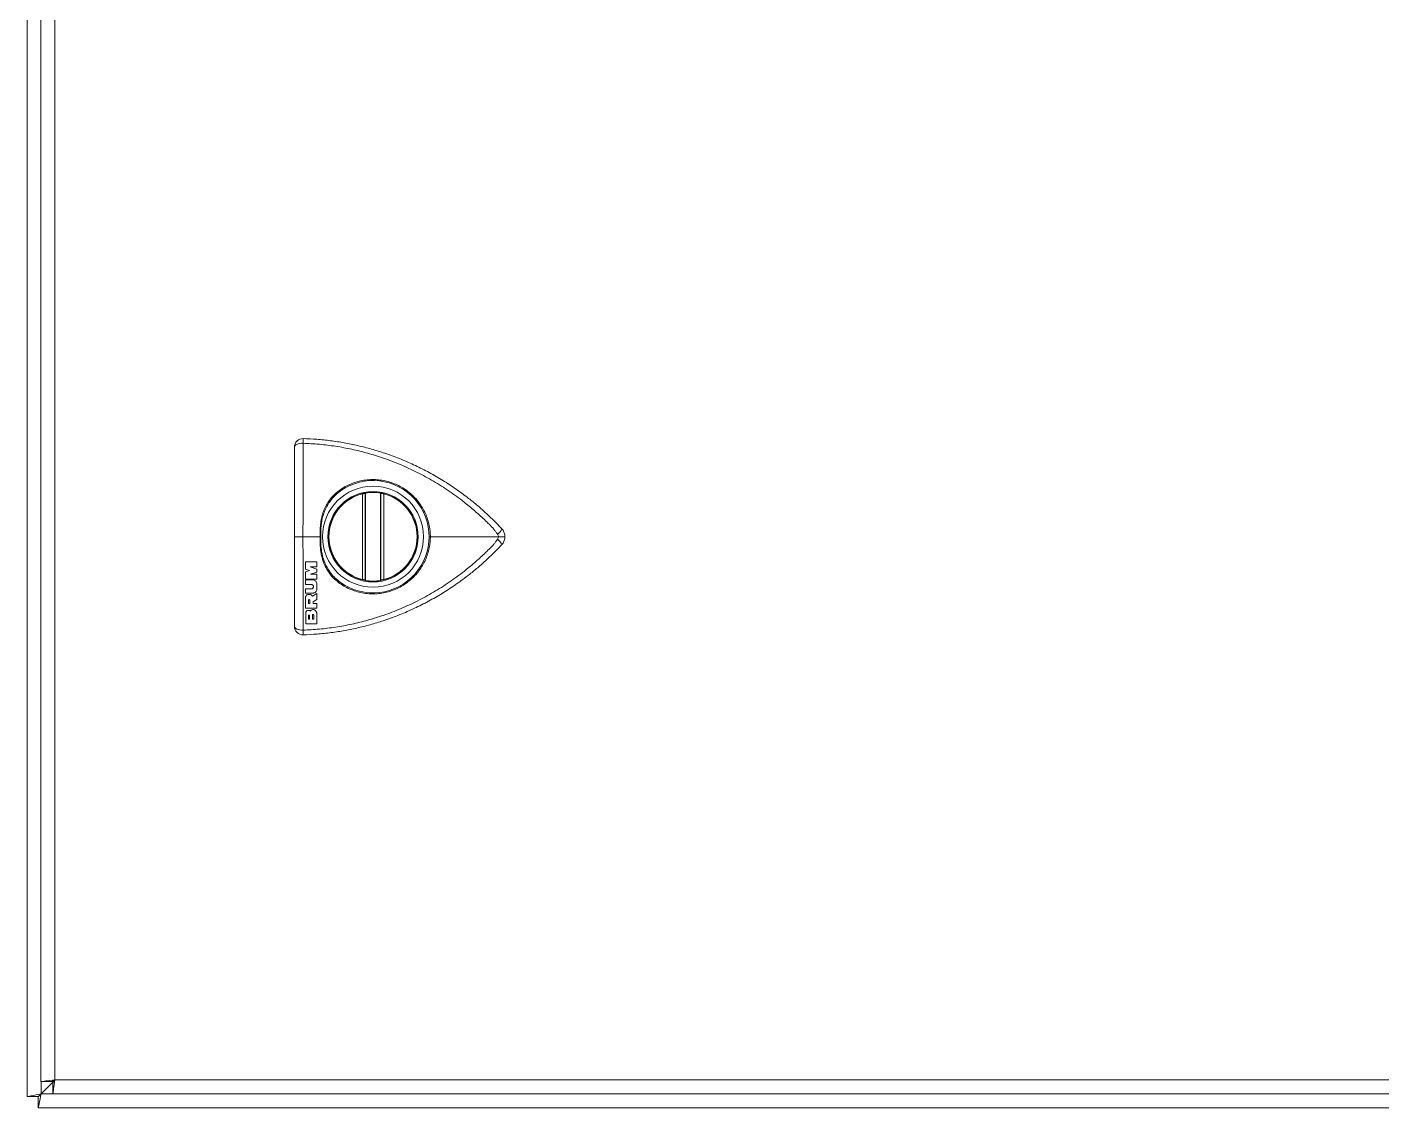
# Model space of a CAD drawing. Header units: inches. Extents: x -3 to 3194, y -983 to 1262.
# Drawn here: x 2593.7 to 2835.1, y 383 to 575.4 of the extents above; entities that cross this region are included whole.
import ezdxf

# ---------------------------------------------------------------- set-up
doc = ezdxf.new("R2010")
doc.units = ezdxf.units.IN
doc.header["$MEASUREMENT"] = 0

msp = doc.modelspace()

# ---------------------------------------------------------------- linework, layer by layer
at = {"color": 7, "linetype": 'Continuous', "lineweight": 15}
for p, q in [((2593.723, 1180.971), (2593.723, 384.971)), ((2596.155, 1178.294), (2596.155, 387.648)), ((2598.655, 1177.971), (2598.655, 387.971)), ((2653.96, 492.401), (2654.005, 492.455)), ((2653.96, 492.401), (2653.96, 476.941)), ((2654.005, 476.887), (2654.005, 492.455)), ((2656.75, 492.401), (2656.705, 492.455)), ((2656.705, 492.455), (2656.705, 476.887)), ((2656.75, 476.941), (2656.75, 492.401)), ((2653.46, 477.053), (2653.46, 492.29)), ((2657.25, 492.29), (2657.25, 477.053)), ((2645.355, 484.671), (2642.869, 484.671)), ((2645.355, 484.671), (2645.954, 484.671)), ((2646.04, 484.671), (2645.954, 484.671)), ((2645.355, 480.17), (2643.348, 480.17)), ((2643.348, 478.879), (2644.019, 478.682)), ((2644.019, 478.682), (2643.348, 478.404)), ((2644.159, 479.337), (2645.355, 479.337)), ((2645.355, 478.913), (2644.159, 479.337)), ((2644.213, 477.983), (2645.355, 478.374)), ((2645.355, 477.983), (2644.213, 477.983)), ((2643.348, 477.141), (2645.355, 477.141)), ((2644.739, 476.974), (2643.348, 476.974)), ((2643.348, 476.144), (2644.454, 476.144)), ((2653.96, 476.941), (2654.005, 476.887)), ((2656.75, 476.941), (2656.705, 476.887)), ((2644.448, 475.397), (2643.348, 475.397)), ((2643.348, 474.635), (2644.691, 474.635)), ((2645.355, 474.531), (2644.584, 474.079)), ((2644.676, 473.092), (2645.355, 473.468)), ((2643.348, 471.933), (2645.355, 471.933)), ((2643.848, 472.752), (2644.106, 472.752)), ((2645.355, 472.752), (2644.676, 472.752)), ((2645.186, 471.44), (2645.355, 471.111)), ((2643.355, 469.171), (2645.355, 469.171)), ((2643.854, 469.996), (2644.045, 469.996)), ((2644.546, 469.996), (2644.786, 469.996)), ((2596.155, 387.648), (2598.155, 387.648)), ((2598.531, 387.779), (2596.223, 385.471)), ((2598.332, 385.471), (2598.332, 387.471)), ((2598.655, 387.971), (3188.655, 387.971)), ((2595.723, 384.971), (2593.723, 384.971)), ((2595.723, 382.971), (2595.723, 384.971)), ((2598.332, 385.471), (3188.979, 385.471)), ((2595.723, 382.971), (3191.723, 382.971))]:
    msp.add_line(p, q, dxfattribs=at)
at = {"color": 8, "linetype": 'Continuous', "lineweight": 15}
for p, q in [((2596.223, 387.648), (2596.223, 385.471)), ((2596.223, 385.471), (2598.332, 385.471))]:
    msp.add_line(p, q, dxfattribs=at)
at = {"color": 7, "linetype": 'Continuous', "lineweight": 15, "flags": 128}
for points in [[(2641.355, 500.648), (2641.385, 500.778), (2641.472, 500.903), (2641.613, 501.018), (2641.803, 501.118), (2642.033, 501.2), (2642.297, 501.261), (2642.582, 501.297), (2642.877, 501.308)], [(2641.355, 468.694), (2641.385, 468.564), (2641.472, 468.439), (2641.613, 468.325), (2641.803, 468.224), (2642.033, 468.142), (2642.297, 468.082), (2642.582, 468.045), (2642.877, 468.034)], [(2598.655, 387.971), (2598.221, 387.915), (2597.8, 387.861), (2597.405, 387.81), (2597.048, 387.763), (2596.74, 387.724), (2596.49, 387.691), (2596.306, 387.668), (2596.193, 387.653), (2596.155, 387.648)], [(2598.655, 387.971), (2598.558, 387.908), (2598.464, 387.848), (2598.378, 387.792), (2598.302, 387.743), (2598.24, 387.703), (2598.194, 387.673), (2598.165, 387.654), (2598.155, 387.648)], [(2598.332, 385.471), (2598.337, 385.509), (2598.352, 385.622), (2598.376, 385.806), (2598.408, 386.056), (2598.448, 386.364), (2598.494, 386.721), (2598.545, 387.116), (2598.599, 387.537), (2598.655, 387.971)], [(2598.332, 387.471), (2598.338, 387.481), (2598.357, 387.509), (2598.387, 387.556), (2598.427, 387.618), (2598.476, 387.693), (2598.532, 387.78), (2598.592, 387.874), (2598.655, 387.971)], [(2593.723, 384.971), (2593.771, 384.981), (2593.914, 385.009), (2594.145, 385.056), (2594.456, 385.118), (2594.835, 385.193), (2595.267, 385.28), (2595.736, 385.374), (2596.223, 385.471)], [(2596.223, 385.471), (2596.126, 384.984), (2596.032, 384.515), (2595.946, 384.082), (2595.87, 383.703), (2595.808, 383.393), (2595.761, 383.162), (2595.733, 383.019), (2595.723, 382.971)], [(2596.223, 385.471), (2596.126, 385.374), (2596.032, 385.28), (2595.946, 385.193), (2595.87, 385.118), (2595.808, 385.056), (2595.761, 385.009), (2595.733, 384.981), (2595.723, 384.971)], [(2595.723, 384.971), (2595.733, 384.981), (2595.761, 385.009), (2595.808, 385.056), (2595.87, 385.118), (2595.946, 385.193), (2596.032, 385.28), (2596.126, 385.374), (2596.223, 385.471)]]:
    msp.add_lwpolyline(points, dxfattribs=at)
at = {"color": 7, "linetype": 'Continuous', "lineweight": 15}
for radius in [9, 8.05]:
    msp.add_circle((2655.355, 484.671), radius, dxfattribs=at)
for centre, radius, start, end in [((2642.855, 500.648), 1.5, 88.2441, 180), ((2498.49, 505.887), 144.46, 358.18352, 358.5166), ((2655.355, 484.671), 7.9, 99.83934, 260.16066), ((2649.696, 493.124), 0.308, 206.73114, 248.46073), ((2655.355, 484.671), 10, 234.74138, 125.25862), ((2655.355, 484.671), 7.9, 80.16066, 99.83934), ((2655.355, 484.671), 7.9, 279.83934, 80.16066), ((2655.355, 484.671), 7.851, 103.96772, 256.03228), ((2655.355, 484.671), 7.851, 283.96772, 76.03228), ((2675.946, 487.214), 2.619, 307.282, 334.19117), ((2675.946, 482.128), 2.619, 25.80883, 52.718), ((2655.355, 484.671), 7.9, 260.16066, 279.83934), ((2642.855, 468.694), 1.5, 180, 271.7559), ((2498.49, 463.455), 144.46, 1.4834, 1.81648)]:
    msp.add_arc(centre, radius, start, end, dxfattribs=at)
for points, knots in [([(2642.901, 502.148), (2643.717, 502.111), (2645.349, 502.038), (2647.785, 501.778), (2650.225, 501.407), (2652.661, 500.909), (2655.087, 500.288), (2657.558, 499.523), (2660.065, 498.601), (2662.595, 497.51), (2665.084, 496.272), (2667.524, 494.885), (2669.904, 493.349), (2671.988, 491.833), (2673.798, 490.376), (2675.185, 489.163), (2676.364, 488.057), (2677.353, 487.081), (2677.987, 486.409), (2678.304, 486.074)], [0, 0, 0, 0, 0.06135, 0.1227363, 0.1840863, 0.2467878, 0.3095279, 0.3722294, 0.4411941, 0.5102103, 0.579175, 0.6500791, 0.7210391, 0.7919432, 0.8437654, 0.8955877, 0.9304148, 0.9652439, 1, 1, 1, 1]), ([(2641.355, 484.671), (2641.355, 484.85), (2641.355, 485.207), (2641.355, 485.921), (2641.355, 487.168), (2641.355, 488.934), (2641.355, 491.031), (2641.355, 493.284), (2641.355, 495.685), (2641.355, 498.215), (2641.355, 499.838), (2641.355, 500.648)], [0, 0, 0, 0, 0.032374, 0.0647719, 0.1295223, 0.2586294, 0.3862106, 0.5137919, 0.6757874, 0.8380037, 1, 1, 1, 1]), ([(2642.877, 501.308), (2642.878, 500.464), (2642.879, 498.775), (2642.88, 496.14), (2642.88, 493.641), (2642.88, 491.295), (2642.879, 489.111), (2642.877, 487.272), (2642.876, 485.976), (2642.872, 485.251), (2642.872, 484.898), (2642.869, 484.729), (2642.869, 484.729)], [0, 0, 0, 0, 0.16252448, 0.32526957, 0.48779326, 0.61579946, 0.74380558, 0.87333426, 0.93823802, 0.9706035, 0.9999965, 1, 1, 1, 1]), ([(2676.879, 486.021), (2676.879, 486.021), (2676.331, 486.602), (2675.197, 487.728), (2673.424, 489.341), (2671.346, 491.052), (2668.931, 492.816), (2666.151, 494.576), (2663.258, 496.151), (2660.271, 497.531), (2657.316, 498.663), (2654.412, 499.566), (2651.573, 500.266), (2648.695, 500.794), (2645.793, 501.163), (2643.848, 501.26), (2642.877, 501.308)], [0, 0, 0, 0, 0.0000016, 0.0626687, 0.1253723, 0.1880393, 0.2738254, 0.3598973, 0.446064, 0.5321319, 0.6179145, 0.6941957, 0.7706827, 0.8472375, 0.9237214, 1, 1, 1, 1]), ([(2649.421, 492.985), (2649.746, 493.198), (2650.398, 493.625), (2651.46, 494.119), (2652.568, 494.499), (2653.718, 494.747), (2654.89, 494.864), (2656.061, 494.847), (2657.214, 494.696), (2658.335, 494.421), (2659.409, 494.026), (2660.424, 493.517), (2661.368, 492.907), (2662.24, 492.199), (2663.027, 491.399), (2663.722, 490.519), (2664.32, 489.566), (2664.81, 488.546), (2665.187, 487.473), (2665.422, 486.459), (2665.543, 485.524), (2665.569, 484.955), (2665.569, 484.671), (2665.569, 484.671)], [0, 0, 0, 0, 0.0528758, 0.1059186, 0.1587909, 0.2116416, 0.2646656, 0.317507, 0.3688284, 0.4203197, 0.4716374, 0.521555, 0.5716322, 0.6215525, 0.6714674, 0.7215375, 0.7714564, 0.8222622, 0.8732263, 0.9240341, 0.9620437, 0.9999973, 1, 1, 1, 1]), ([(2645.954, 484.671), (2645.954, 484.671), (2645.954, 485.086), (2645.936, 485.915), (2645.998, 487.09), (2646.207, 488.178), (2646.505, 489.171), (2646.914, 490.116), (2647.436, 490.995), (2648.061, 491.796), (2648.726, 492.465), (2649.208, 492.826), (2649.421, 492.985)], [0, 0, 0, 0, 0.0000063, 0.1308926, 0.2615087, 0.37095, 0.4807034, 0.5900352, 0.6981798, 0.8067491, 0.9148698, 1, 1, 1, 1]), ([(2649.583, 492.837), (2649.375, 492.681), (2648.903, 492.326), (2648.247, 491.673), (2647.626, 490.894), (2647.099, 490.037), (2646.678, 489.115), (2646.362, 488.143), (2646.13, 487.072), (2646.037, 485.909), (2646.039, 485.084), (2646.04, 484.671)], [0, 0, 0, 0, 0.0842955, 0.1916501, 0.2994185, 0.4067975, 0.5162102, 0.6260184, 0.7355242, 0.8676298, 1, 1, 1, 1]), ([(2653.46, 492.29), (2653.518, 492.304), (2653.632, 492.331), (2653.784, 492.364), (2653.897, 492.388), (2653.953, 492.399), (2653.958, 492.401), (2653.96, 492.401)], [0, 0, 0, 0, 0.2226403, 0.4454348, 0.6642683, 0.8784476, 1, 1, 1, 1]), ([(2656.75, 492.401), (2656.756, 492.4), (2656.768, 492.397), (2656.853, 492.38), (2656.978, 492.353), (2657.118, 492.322), (2657.212, 492.299), (2657.25, 492.29)], [0, 0, 0, 0, 0.2106937, 0.4213433, 0.6333535, 0.8488062, 1, 1, 1, 1]), ([(2677.533, 485.13), (2677.421, 485.275), (2677.196, 485.566), (2676.978, 485.865), (2676.879, 486.021), (2676.879, 486.021)], [0, 0, 0, 0, 0.49869947, 0.99994679, 1, 1, 1, 1]), ([(2678.304, 486.074), (2678.341, 486.032), (2678.453, 485.905), (2678.61, 485.665), (2678.749, 485.352), (2678.838, 485.017), (2678.85, 484.788), (2678.855, 484.672)], [0, 0, 0, 0, 0.1097742, 0.3292383, 0.5549179, 0.7743506, 1, 1, 1, 1]), ([(2641.355, 484.671), (2641.361, 484.671), (2641.372, 484.671), (2641.463, 484.671), (2641.603, 484.671), (2641.793, 484.671), (2642.024, 484.671), (2642.287, 484.672), (2642.573, 484.672), (2642.77, 484.672), (2642.869, 484.672)], [0, 0, 0, 0, 0.1250004, 0.2499998, 0.375, 0.5000003, 0.6249999, 0.7499996, 0.8749999, 1, 1, 1, 1]), ([(2641.355, 468.694), (2641.355, 469.505), (2641.355, 471.128), (2641.355, 473.658), (2641.355, 476.058), (2641.355, 478.312), (2641.355, 480.408), (2641.355, 482.175), (2641.355, 483.421), (2641.355, 484.136), (2641.355, 484.493), (2641.355, 484.671)], [0, 0, 0, 0, 0.1619916, 0.3242032, 0.486194, 0.6137717, 0.7413492, 0.8704526, 0.9352011, 0.967598, 1, 1, 1, 1]), ([(2642.869, 484.729), (2642.869, 484.729), (2642.869, 484.71), (2642.869, 484.691), (2642.869, 484.671)], [0, 0, 0, 0, 0.0010336, 1, 1, 1, 1]), ([(2642.869, 484.671), (2642.869, 484.671), (2642.869, 484.652), (2642.869, 484.633), (2642.869, 484.613), (2642.869, 484.613)], [0, 0, 0, 0, 0.00103366, 0.99896638, 1, 1, 1, 1]), ([(2642.869, 484.613), (2642.869, 484.613), (2642.872, 484.445), (2642.872, 484.092), (2642.876, 483.367), (2642.877, 482.07), (2642.879, 480.231), (2642.88, 478.048), (2642.88, 475.702), (2642.88, 473.202), (2642.879, 470.568), (2642.878, 468.879), (2642.877, 468.034)], [0, 0, 0, 0, 0.0000035, 0.0293965, 0.061762, 0.1266657, 0.2561944, 0.3842005, 0.5122067, 0.6747304, 0.8374755, 1, 1, 1, 1]), ([(2642.877, 468.034), (2643.848, 468.083), (2645.793, 468.18), (2648.695, 468.549), (2651.573, 469.076), (2654.412, 469.777), (2657.316, 470.679), (2660.271, 471.811), (2663.258, 473.191), (2666.151, 474.767), (2668.931, 476.526), (2671.346, 478.291), (2673.424, 480.002), (2675.197, 481.615), (2676.331, 482.741), (2676.879, 483.322), (2676.879, 483.322)], [0, 0, 0, 0, 0.0762786, 0.1527625, 0.2293173, 0.3058043, 0.3820855, 0.4678681, 0.553936, 0.6401027, 0.7261746, 0.8119607, 0.8746277, 0.9373313, 0.9999984, 1, 1, 1, 1]), ([(2678.304, 483.269), (2677.99, 482.936), (2677.36, 482.269), (2676.379, 481.3), (2675.202, 480.195), (2673.81, 478.976), (2672.013, 477.529), (2669.967, 476.038), (2667.656, 474.539), (2665.244, 473.156), (2662.736, 471.897), (2660.138, 470.769), (2657.6, 469.833), (2655.138, 469.07), (2652.766, 468.458), (2650.349, 467.958), (2647.893, 467.577), (2645.402, 467.308), (2643.735, 467.233), (2642.901, 467.195)], [0, 0, 0, 0, 0.0344964, 0.069065, 0.1036317, 0.1558441, 0.2080565, 0.2770212, 0.3460374, 0.4150022, 0.4859063, 0.5568664, 0.6277705, 0.6891206, 0.7505069, 0.811857, 0.8745584, 0.9372986, 1, 1, 1, 1]), ([(2649.421, 476.358), (2649.097, 476.608), (2648.441, 477.115), (2647.63, 478.058), (2646.959, 479.117), (2646.442, 480.306), (2646.089, 481.623), (2645.949, 482.828), (2645.917, 483.85), (2645.954, 484.397), (2645.954, 484.671), (2645.954, 484.671)], [0, 0, 0, 0, 0.1312206, 0.2657075, 0.3967426, 0.530837, 0.6774756, 0.8273724, 0.9135263, 0.9999937, 1, 1, 1, 1]), ([(2665.569, 484.671), (2665.569, 484.671), (2665.569, 484.387), (2665.543, 483.819), (2665.422, 482.884), (2665.187, 481.869), (2664.81, 480.797), (2664.32, 479.777), (2663.722, 478.823), (2663.027, 477.944), (2662.24, 477.143), (2661.368, 476.435), (2660.424, 475.825), (2659.409, 475.316), (2658.335, 474.922), (2657.214, 474.646), (2656.061, 474.495), (2654.89, 474.479), (2653.718, 474.596), (2652.568, 474.843), (2651.46, 475.224), (2650.398, 475.718), (2649.746, 476.145), (2649.421, 476.358)], [0, 0, 0, 0, 0.0000027, 0.0379563, 0.0759659, 0.1267737, 0.1777378, 0.2285436, 0.2784625, 0.3285326, 0.3784475, 0.4283678, 0.478445, 0.5283626, 0.5796803, 0.6311716, 0.682493, 0.7353344, 0.7883584, 0.8412091, 0.8940814, 0.9471242, 1, 1, 1, 1]), ([(2665.569, 484.671), (2665.54, 484.671), (2665.482, 484.671), (2665.413, 484.671), (2665.365, 484.671), (2665.359, 484.671), (2665.355, 484.671)], [0, 0, 0, 0, 0.249997, 0.499997, 0.7499926, 1, 1, 1, 1]), ([(2677.684, 484.671), (2675.675, 484.671), (2671.657, 484.671), (2667.598, 484.671), (2665.569, 484.671)], [0, 0, 0, 0, 0.50016048, 1, 1, 1, 1]), ([(2676.879, 483.322), (2676.879, 483.322), (2676.978, 483.476), (2677.195, 483.776), (2677.42, 484.066), (2677.533, 484.212)], [0, 0, 0, 0, 0.0000532, 0.4977601, 1, 1, 1, 1]), ([(2677.684, 484.671), (2677.684, 484.671), (2677.684, 484.745), (2677.664, 484.892), (2677.596, 485.044), (2677.543, 485.116), (2677.533, 485.13)], [0, 0, 0, 0, 0.0001222, 0.4526128, 0.893613, 1, 1, 1, 1]), ([(2677.533, 484.212), (2677.543, 484.226), (2677.596, 484.298), (2677.664, 484.45), (2677.684, 484.597), (2677.684, 484.671), (2677.684, 484.671)], [0, 0, 0, 0, 0.106387, 0.5473872, 0.9998778, 1, 1, 1, 1]), ([(2678.855, 484.672), (2678.839, 484.672), (2678.806, 484.672), (2678.547, 484.672), (2678.168, 484.672), (2677.846, 484.671), (2677.684, 484.671)], [0, 0, 0, 0, 0.2500002, 0.5, 0.7500001, 1, 1, 1, 1]), ([(2678.855, 484.672), (2678.85, 484.559), (2678.839, 484.33), (2678.751, 483.997), (2678.612, 483.68), (2678.456, 483.44), (2678.341, 483.311), (2678.304, 483.269)], [0, 0, 0, 0, 0.2197356, 0.4457308, 0.664938, 0.8903541, 1, 1, 1, 1]), ([(2643.348, 480.17), (2643.348, 479.929), (2643.348, 479.498), (2643.348, 479.068), (2643.348, 478.879)], [0, 0, 0, 0, 0.5600006, 1, 1, 1, 1]), ([(2643.348, 478.404), (2643.348, 478.168), (2643.348, 477.746), (2643.348, 477.326), (2643.348, 477.141)], [0, 0, 0, 0, 0.5600679, 1, 1, 1, 1]), ([(2645.355, 479.337), (2645.355, 479.492), (2645.355, 479.769), (2645.355, 480.048), (2645.355, 480.17)], [0, 0, 0, 0, 0.56000434, 1, 1, 1, 1]), ([(2645.355, 478.374), (2645.355, 478.475), (2645.355, 478.654), (2645.355, 478.834), (2645.355, 478.913)], [0, 0, 0, 0, 0.5599854, 1, 1, 1, 1]), ([(2645.355, 477.141), (2645.355, 477.298), (2645.355, 477.578), (2645.355, 477.86), (2645.355, 477.983)], [0, 0, 0, 0, 0.5599485, 1, 1, 1, 1]), ([(2643.348, 476.974), (2643.348, 476.819), (2643.348, 476.542), (2643.348, 476.266), (2643.348, 476.144)], [0, 0, 0, 0, 0.5600754, 1, 1, 1, 1]), ([(2644.454, 476.144), (2644.494, 476.129), (2644.575, 476.099), (2644.669, 476.007), (2644.729, 475.892), (2644.748, 475.761), (2644.722, 475.629), (2644.652, 475.513), (2644.555, 475.432), (2644.48, 475.408), (2644.448, 475.397)], [0, 0, 0, 0, 0.1247595, 0.2494372, 0.3762488, 0.5063197, 0.6387052, 0.7712827, 0.9015813, 1, 1, 1, 1]), ([(2644.739, 476.974), (2644.822, 476.949), (2644.987, 476.899), (2645.184, 476.727), (2645.315, 476.518), (2645.342, 476.364), (2645.355, 476.293)], [0, 0, 0, 0, 0.2587001, 0.5172763, 0.7791656, 1, 1, 1, 1]), ([(2645.355, 475.397), (2645.355, 475.564), (2645.355, 475.862), (2645.355, 476.161), (2645.355, 476.293)], [0, 0, 0, 0, 0.5599051, 1, 1, 1, 1]), ([(2653.96, 476.941), (2653.955, 476.943), (2653.943, 476.946), (2653.857, 476.963), (2653.733, 476.989), (2653.593, 477.02), (2653.499, 477.043), (2653.46, 477.053)], [0, 0, 0, 0, 0.2106937, 0.4213433, 0.6333535, 0.8488062, 1, 1, 1, 1]), ([(2657.25, 477.053), (2657.193, 477.039), (2657.079, 477.011), (2656.927, 476.978), (2656.814, 476.955), (2656.758, 476.944), (2656.753, 476.942), (2656.75, 476.941)], [0, 0, 0, 0, 0.2226403, 0.4454348, 0.6642683, 0.8784476, 1, 1, 1, 1]), ([(2643.348, 475.397), (2643.348, 475.254), (2643.348, 475), (2643.348, 474.746), (2643.348, 474.635)], [0, 0, 0, 0, 0.5600747, 1, 1, 1, 1]), ([(2643.348, 473.948), (2643.371, 474.017), (2643.419, 474.155), (2643.53, 474.272), (2643.598, 474.321), (2643.605, 474.326)], [0, 0, 0, 0, 0.4714258, 0.94336987, 1, 1, 1, 1]), ([(2643.348, 473.948), (2643.348, 473.57), (2643.348, 472.893), (2643.348, 472.226), (2643.348, 471.933)], [0, 0, 0, 0, 0.5601623, 1, 1, 1, 1]), ([(2643.605, 474.326), (2643.685, 474.356), (2643.844, 474.416), (2644.106, 474.403), (2644.346, 474.312), (2644.501, 474.188), (2644.568, 474.1), (2644.584, 474.079)], [0, 0, 0, 0, 0.2311869, 0.4624587, 0.6923572, 0.9252182, 1, 1, 1, 1]), ([(2643.848, 473.337), (2643.849, 473.352), (2643.852, 473.382), (2643.876, 473.422), (2643.911, 473.452), (2643.953, 473.467), (2643.997, 473.467), (2644.037, 473.454), (2644.072, 473.429), (2644.096, 473.394), (2644.106, 473.361), (2644.106, 473.342), (2644.106, 473.337)], [0, 0, 0, 0, 0.1138657, 0.2278189, 0.3390354, 0.4452553, 0.5472584, 0.6475624, 0.7491165, 0.8542731, 0.9640838, 1, 1, 1, 1]), ([(2643.848, 473.337), (2643.848, 473.228), (2643.848, 473.032), (2643.848, 472.838), (2643.848, 472.752)], [0, 0, 0, 0, 0.5600484, 1, 1, 1, 1]), ([(2644.106, 472.752), (2644.106, 472.861), (2644.106, 473.056), (2644.106, 473.251), (2644.106, 473.337)], [0, 0, 0, 0, 0.5599504, 1, 1, 1, 1]), ([(2644.676, 472.752), (2644.676, 472.815), (2644.676, 472.929), (2644.676, 473.042), (2644.676, 473.092)], [0, 0, 0, 0, 0.5599724, 1, 1, 1, 1]), ([(2645.355, 475.397), (2645.352, 475.314), (2645.347, 475.148), (2645.232, 474.92), (2645.053, 474.746), (2644.859, 474.656), (2644.734, 474.64), (2644.691, 474.635)], [0, 0, 0, 0, 0.2240589, 0.4481798, 0.6700051, 0.8851492, 1, 1, 1, 1]), ([(2645.355, 473.468), (2645.355, 473.666), (2645.355, 474.019), (2645.355, 474.375), (2645.355, 474.531)], [0, 0, 0, 0, 0.5599027, 1, 1, 1, 1]), ([(2643.355, 471.211), (2643.382, 471.266), (2643.434, 471.376), (2643.579, 471.497), (2643.751, 471.562), (2643.929, 471.566), (2644.082, 471.521), (2644.161, 471.464), (2644.196, 471.44)], [0, 0, 0, 0, 0.1848836, 0.3701241, 0.5461925, 0.7124193, 0.8745973, 1, 1, 1, 1]), ([(2643.355, 471.211), (2643.355, 470.827), (2643.355, 470.141), (2643.355, 469.468), (2643.355, 469.171)], [0, 0, 0, 0, 0.5601231, 1, 1, 1, 1]), ([(2643.854, 470.609), (2643.852, 470.621), (2643.849, 470.644), (2643.861, 470.678), (2643.883, 470.706), (2643.913, 470.724), (2643.945, 470.731), (2643.977, 470.727), (2644.005, 470.713), (2644.028, 470.692), (2644.043, 470.663), (2644.048, 470.635), (2644.045, 470.619), (2644.045, 470.613)], [0, 0, 0, 0, 0.1046675, 0.2093696, 0.31236, 0.4092321, 0.4990665, 0.5843973, 0.6692159, 0.7572124, 0.8508913, 0.9508643, 1, 1, 1, 1]), ([(2644.196, 471.44), (2644.239, 471.491), (2644.326, 471.593), (2644.513, 471.683), (2644.714, 471.708), (2644.907, 471.668), (2645.073, 471.577), (2645.149, 471.484), (2645.186, 471.44)], [0, 0, 0, 0, 0.175834, 0.3519895, 0.5206797, 0.6836114, 0.8470834, 1, 1, 1, 1]), ([(2644.546, 470.667), (2644.545, 470.681), (2644.542, 470.711), (2644.558, 470.754), (2644.586, 470.788), (2644.625, 470.81), (2644.666, 470.817), (2644.705, 470.81), (2644.74, 470.792), (2644.768, 470.764), (2644.787, 470.727), (2644.791, 470.692), (2644.787, 470.67), (2644.786, 470.662)], [0, 0, 0, 0, 0.1038966, 0.2078409, 0.3097247, 0.4053621, 0.4941954, 0.5789129, 0.6634532, 0.7513711, 0.8449992, 0.9447585, 1, 1, 1, 1]), ([(2644.546, 470.667), (2644.546, 470.541), (2644.546, 470.317), (2644.546, 470.094), (2644.546, 469.996)], [0, 0, 0, 0, 0.5600425, 1, 1, 1, 1]), ([(2644.786, 469.996), (2644.786, 470.12), (2644.786, 470.342), (2644.786, 470.564), (2644.786, 470.662)], [0, 0, 0, 0, 0.5599569, 1, 1, 1, 1]), ([(2645.355, 471.933), (2645.355, 472.086), (2645.355, 472.358), (2645.355, 472.632), (2645.355, 472.752)], [0, 0, 0, 0, 0.5599355, 1, 1, 1, 1]), ([(2645.355, 469.171), (2645.355, 469.53), (2645.355, 470.171), (2645.355, 470.824), (2645.355, 471.111)], [0, 0, 0, 0, 0.5598747, 1, 1, 1, 1]), ([(2643.854, 470.609), (2643.854, 470.494), (2643.854, 470.289), (2643.854, 470.086), (2643.854, 469.996)], [0, 0, 0, 0, 0.5600387, 1, 1, 1, 1]), ([(2644.045, 469.996), (2644.045, 470.111), (2644.045, 470.316), (2644.045, 470.522), (2644.045, 470.613)], [0, 0, 0, 0, 0.5599613, 1, 1, 1, 1])]:
    msp.add_open_spline(points, degree=3, knots=knots, dxfattribs=at)
at = {"color": 8, "linetype": 'Continuous', "lineweight": 15}
msp.add_open_spline([(2646.04, 484.671), (2646.033, 484.399), (2646.018, 483.853), (2646.065, 482.849), (2646.234, 481.659), (2646.607, 480.377), (2647.142, 479.206), (2647.808, 478.183), (2648.602, 477.27), (2649.228, 476.784), (2649.536, 476.544)], degree=3, knots=[0, 0, 0, 0, 0.0879915, 0.1761134, 0.3244416, 0.4757275, 0.6072228, 0.7415036, 0.8725475, 1, 1, 1, 1], dxfattribs=at)

doc.saveas('drawing.dxf')
